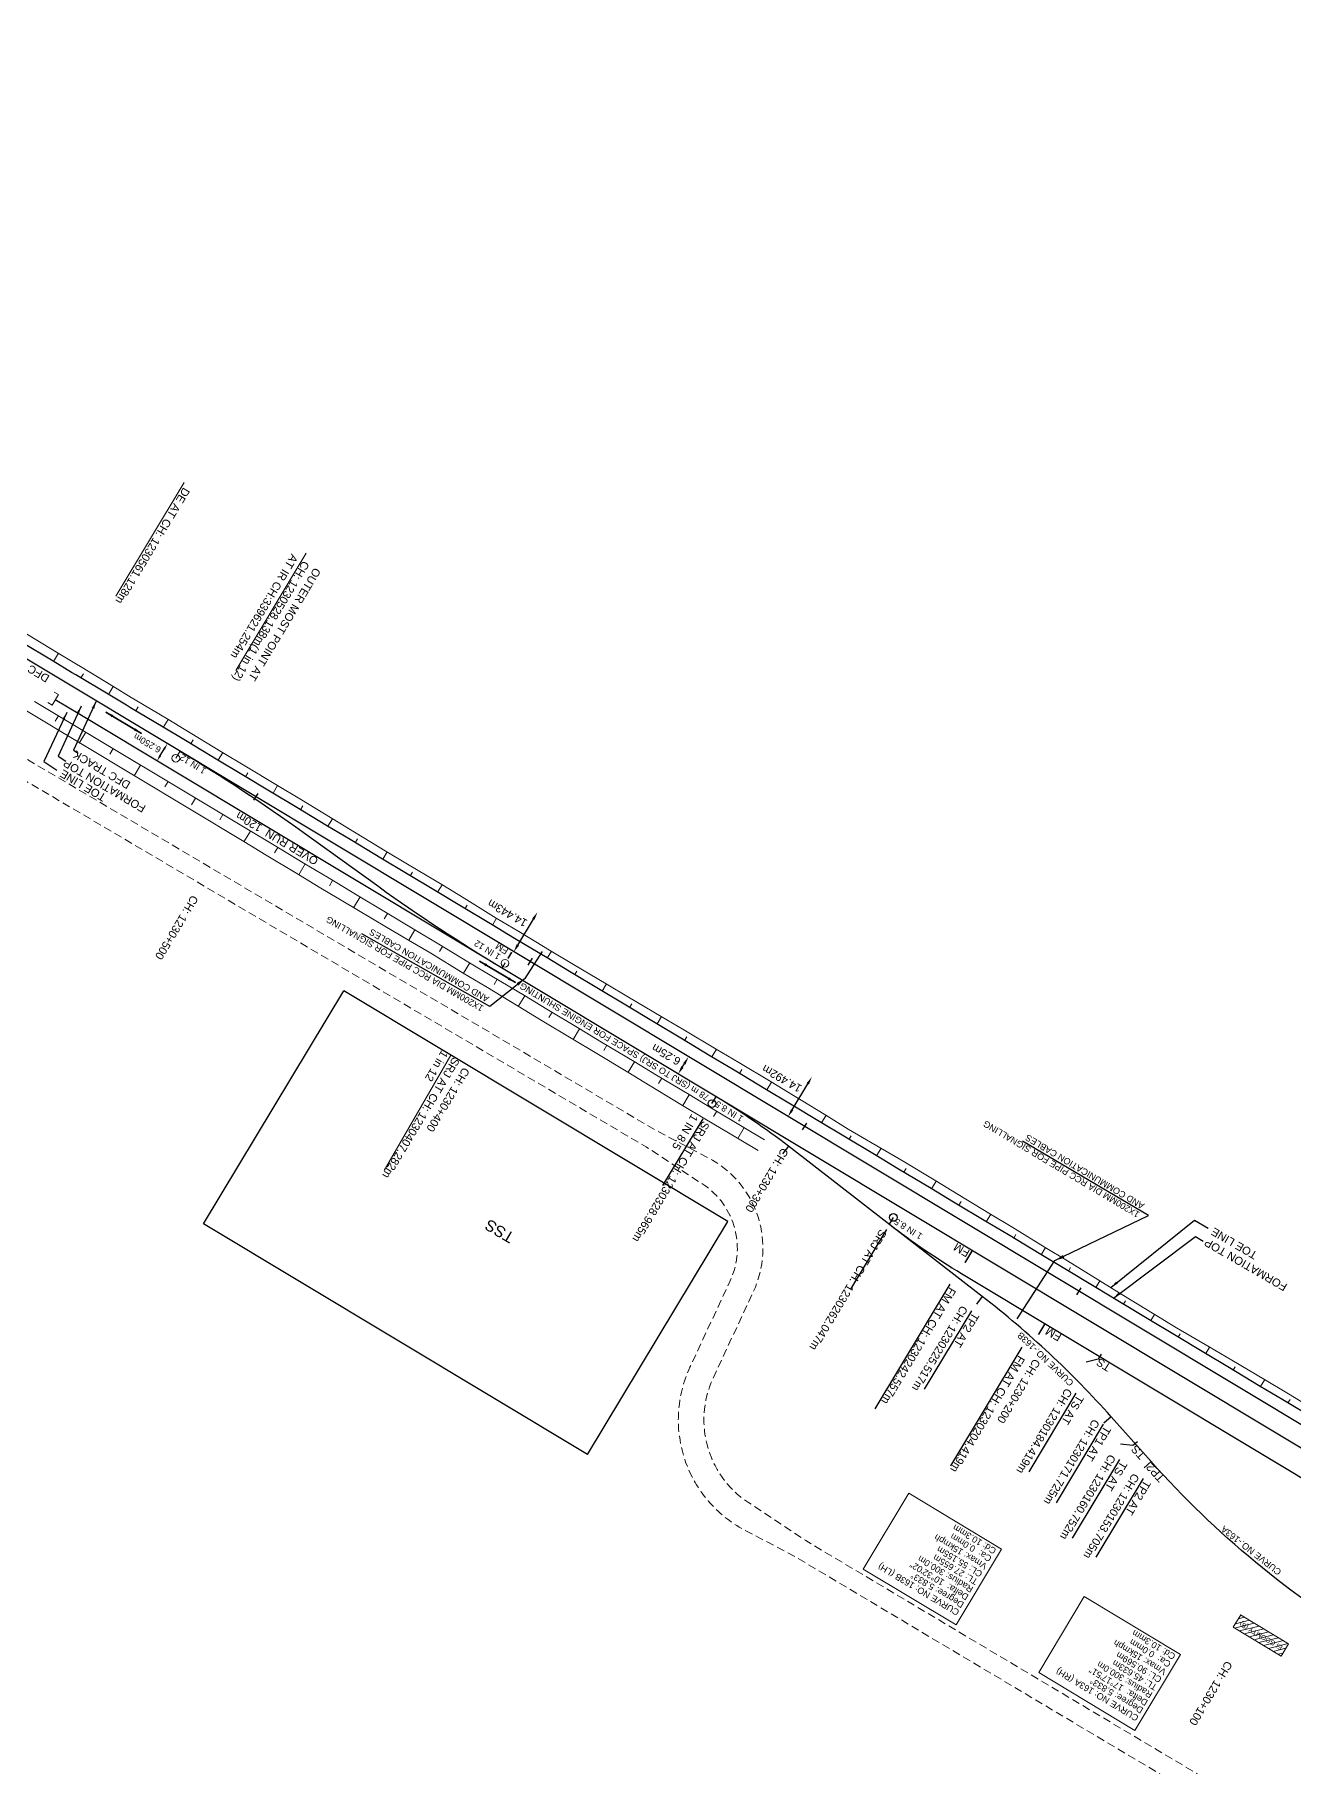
# Model space of a CAD drawing. Header units: metres. Extents: x 609381 to 616074, y 3398603 to 3402640.
# Drawn here: x 611510 to 611903, y 3401012 to 3401553 of the extents above; entities that cross this region are included whole.
import ezdxf
from ezdxf.enums import TextEntityAlignment as Align

# ---------------------------------------------------------------- set-up
doc = ezdxf.new("R2010")
doc.units = ezdxf.units.M
doc.header["$MEASUREMENT"] = 0
doc.linetypes.add('DASHED', pattern=[0.75, 0.5, -0.25])
doc.layers.get('Defpoints').update_dxf_attribs({"lineweight": 0})
for name, color, linetype, lineweight in [('Bounary Dim', 10, 'Continuous', 13), ('C-ALIG-LABL-DG', 1, 'Continuous', 25), ('C-ALIG-LABL-DG-MARK', 1, 'Continuous', 25), ("NEW KHANNA CROSSING STN. SRJ's", 10, 'Continuous', 0), ('Proposed Curve_Details', 10, 'Continuous', 0), ('PROPOSED DFCC TOE LINE', 239, 'Continuous', 0), ('PROPOSED DFCC TRACK', 1, 'Continuous', 0), ('PROPOSED DRAIN CUM RETAINING WALL', 144, 'Continuous', 30), ('PROPOSED FEATURES', 1, 'Continuous', 0), ('PROPOSED FORMATION LINE - PLAN', 187, 'Continuous', 0)]:
    doc.layers.add(name, color=color, linetype=linetype, lineweight=lineweight)
for name, color, linetype in [('DFCC LINE', 1, 'Continuous'), ('Dimension', 10, 'Continuous'), ('NEW KHANNA LOOP LINES', 1, 'Continuous'), ('Signalling cable pipes', 234, 'Continuous'), ('TOPO_TELEPHONE_POLE', 8, 'Continuous')]:
    doc.layers.add(name, color=color, linetype=linetype)
doc.styles.add('Arial', font='arial.ttf')
doc.styles.get("Standard").update_dxf_attribs({"font": 'arial.ttf'})
doc.styles.add('Style-Arial', font='arial.ttf')
doc.dimstyles.new('ISO-25', dxfattribs={"dimtxt": 2.5, "dimasz": 2.5, "dimexe": 1.25, "dimexo": 0.625, "dimtad": 1, "dimtxsty": 'Standard', "dimcen": 2.5, "dimadec": 0, "dimazin": 0, "dimtfac": 1, "dimtmove": 0, "dimatfit": 3, "dimfxl": 1, "dimarcsym": 0})
doc.dimstyles.get("Standard").update_dxf_attribs({"dimtxt": 2.5, "dimasz": 2.5, "dimexe": 0.18, "dimexo": 0.0625, "dimgap": 0.09, "dimtad": 0, "dimtih": 1, "dimtoh": 1, "dimdec": 3, "dimzin": 0, "dimdsep": 46, "dimtxsty": 'Standard', "dimcen": 0.09, "dimadec": 0, "dimazin": 0, "dimtfac": 1, "dimtdec": 3, "dimtofl": 0, "dimtmove": 0, "dimatfit": 3, "dimfxl": 1, "dimtolj": 1, "dimtzin": 0, "dimarcsym": 0})

# ---------------------------------------------------------------- blocks, each defined once
blk = doc.blocks.new('*D94')
at = {"layer": 'Defpoints', "color": 0, "transparency": 16777216}
for p in [(611752.57, 3401226.94), (611752.57, 3401226.94), (611745.11, 3401214.52)]:
    blk.add_point(p, dxfattribs=at)
at = {"layer": 'Dimension', "color": 0, "lineweight": -2, "transparency": 16777216}
blk.add_line((611746.4, 3401216.66), (611751.29, 3401224.8), dxfattribs=at)
at = {"layer": 'Dimension', "color": 0, "transparency": 16777216}
for points in [[(611750.93, 3401225.01), (611751.64, 3401224.58), (611752.57, 3401226.94)], [(611746.04, 3401216.88), (611746.76, 3401216.45), (611745.11, 3401214.52)]]:
    blk.add_solid(points, dxfattribs=at)
at = {"layer": 'Dimension', "color": 0, "lineweight": 0, "transparency": 16777216, "insert": (611743.18, 3401226.42), "char_height": 2.5, "attachment_point": 5, "rotation": 150, "style": 'Style-Arial'}
blk.add_mtext('\\A1;14.492m', dxfattribs=at)
blk = doc.blocks.new('TerminatorOpen_0.5')
at = {"color": 0, "linetype": 'ByBlock', "lineweight": -2}
for q in [(-1, 0.25), (-1, 0), (-1, -0.25)]:
    blk.add_line((0, 0), q, dxfattribs=at)
blk = doc.blocks.new('*D95')
at = {"layer": 'Defpoints', "color": 0, "transparency": 16777216}
for p in [(611666.8, 3401278.38), (611666.8, 3401278.38), (611659.38, 3401265.99)]:
    blk.add_point(p, dxfattribs=at)
at = {"layer": 'Dimension', "color": 0, "lineweight": -2, "transparency": 16777216}
blk.add_line((611660.66, 3401268.14), (611665.51, 3401276.24), dxfattribs=at)
at = {"layer": 'Dimension', "color": 0, "transparency": 16777216}
for points in [[(611665.15, 3401276.45), (611665.87, 3401276.02), (611666.8, 3401278.38)], [(611660.3, 3401268.35), (611661.02, 3401267.92), (611659.38, 3401265.99)]]:
    blk.add_solid(points, dxfattribs=at)
at = {"layer": 'Dimension', "color": 0, "lineweight": 0, "transparency": 16777216, "insert": (611657.41, 3401278.09), "char_height": 2.5, "attachment_point": 5, "rotation": 150, "style": 'Style-Arial'}
blk.add_mtext('\\A1;14.443m', dxfattribs=at)
blk = doc.blocks.new('*D73')
at = {"layer": 'Defpoints', "color": 0, "transparency": 16777216}
for p in [(611714, 3401233.2), (611714, 3401233.2), (611710.78, 3401227.84)]:
    blk.add_point(p, dxfattribs=at)
at = {"layer": 'Dimension', "color": 0, "lineweight": -2, "transparency": 16777216}
blk.add_line((611712.07, 3401229.98), (611712.71, 3401231.05), dxfattribs=at)
at = {"layer": 'Dimension', "color": 0, "transparency": 16777216}
for points in [[(611711.71, 3401230.2), (611712.43, 3401229.77), (611710.78, 3401227.84)], [(611712.35, 3401231.27), (611713.07, 3401230.84), (611714, 3401233.2)]]:
    blk.add_solid(points, dxfattribs=at)
at = {"layer": 'Dimension', "color": 0, "lineweight": 0, "transparency": 16777216, "insert": (611707.01, 3401233.91), "char_height": 2.5, "attachment_point": 5, "rotation": 150, "style": 'Style-Arial'}
blk.add_mtext('\\A1;6.25m', dxfattribs=at)
blk = doc.blocks.new('Tick Hor')
blk.add_lwpolyline([(-0.5, 0), (0.5, 0)])
blk = doc.blocks.new('*D126')
at = {"layer": 'Bounary Dim', "color": 0, "lineweight": -2, "transparency": 16777216}
for p, q in [((611548.92, 3401327.35), (611550.08, 3401329.28)), ((611551.05, 3401331.02), (611550.95, 3401331.08)), ((611547.84, 3401325.66), (611547.74, 3401325.73))]:
    blk.add_line(p, q, dxfattribs=at)
at = {"layer": 'Bounary Dim', "color": 0, "transparency": 16777216}
for points in [[(611548.63, 3401327.52), (611549.21, 3401327.18), (611547.89, 3401325.63)], [(611549.79, 3401329.45), (611550.36, 3401329.1), (611551.11, 3401330.99)]]:
    blk.add_solid(points, dxfattribs=at)
at = {"layer": 'Defpoints', "color": 0, "transparency": 16777216}
for p in [(611551.11, 3401330.99), (611551.11, 3401330.99), (611547.89, 3401325.63)]:
    blk.add_point(p, dxfattribs=at)
at = {"layer": 'Bounary Dim', "color": 0, "transparency": 16777216, "insert": (611544.86, 3401331.2), "char_height": 2, "attachment_point": 5, "rotation": 150}
blk.add_mtext('\\A1;6.250m', dxfattribs=at)

msp = doc.modelspace()

# ---------------------------------------------------------------- linework, layer by layer
at = {"layer": 'C-ALIG-LABL-DG-MARK', "color": 1, "linetype": 'Continuous', "lineweight": 25}
for p, q in [((611745.2272, 3401205.2723), (611743.3908, 3401202.9)), ((611805.8179, 3401158.37), (611803.9816, 3401155.9978)), ((611858.6013, 3401106.7725), (611856.3622, 3401104.7759))]:
    msp.add_line(p, q, dxfattribs=at)
at = {"layer": 'DFCC LINE'}
msp.add_line((611846.0925, 3401120.8006), (611843.8534, 3401118.804), dxfattribs=at)
at = {"layer": 'DFCC LINE', "lineweight": 30, "flags": 128}
for points in [[(613958.1459, 3399885.8837), (611491.7053, 3401366.6543)], [(613958.1453, 3399885.8841), (611491.7061, 3401366.6538)]]:
    msp.add_lwpolyline(points, dxfattribs=at)
at = {"layer": 'DFCC LINE', "flags": 128}
for points in [[(612930.9526, 3400495.2872), (611523.7808, 3401340.1072), (611516.0646, 3401344.7397)], [(611721.3145, 3401218.5986), (611722.6013, 3401220.742)], [(611718.4386, 3401213.8683), (611705.9202, 3401193.0172)], [(611805.8179, 3401158.37), (611745.2272, 3401205.2723)], [(611778.0159, 3401183.0306), (611776.7291, 3401180.8872)], [(611775.8345, 3401179.3003), (611764.6589, 3401160.6583)], [(612730.4946, 3400606.3921), (611799.3492, 3401165.4215)], [(611795.6322, 3401162.1874), (611772.2785, 3401123.2673)], [(611802.4274, 3401153.909), (611787.6831, 3401129.3502)], [(611818.1921, 3401142.564), (611795.9142, 3401105.4283)], [(611842.9833, 3401140.3474), (611842.0292, 3401138.7581), (611838.3326, 3401137.835)], [(611843.6328, 3401118.423), (611828.8885, 3401093.8641)], [(611858.6013, 3401106.7725), (611846.0925, 3401120.8006)], [(611854.2946, 3401112.929), (611852.8389, 3401111.7812), (611849.0552, 3401112.2287)], [(611848.6856, 3401107.4499), (611833.9413, 3401082.8911)], [(611856.0588, 3401101.5158), (611841.3144, 3401076.957)]]:
    msp.add_lwpolyline(points, dxfattribs=at)
for points in [[(611745.2272, 3401205.2723, 0.02952039), (611722.6013, 3401220.742)], [(611799.3492, 3401165.4215, -0.02952039), (611776.7291, 3401180.8872)], [(611846.0925, 3401120.8006, 0.04599484), (611805.8179, 3401158.37)], [(611928.0932, 3401049.2267, -0.07561791), (611858.6013, 3401106.7725)]]:
    msp.add_lwpolyline(points, format="xyb", dxfattribs=at)
at = {"layer": 'DFCC LINE', "const_width": 0.5, "flags": 128}
for points in [[(611802.6759, 3401172.6677), (611800.4152, 3401168.902)], [(611825.3111, 3401149.6406), (611823.3858, 3401146.4337)]]:
    msp.add_lwpolyline(points, dxfattribs=at)
at = {"layer": 'DFCC LINE'}
for centre in [(611721.3145, 3401218.5986), (611778.0159, 3401183.0306)]:
    msp.add_circle(centre, 1.2, dxfattribs=at)
at = {"layer": "NEW KHANNA CROSSING STN. SRJ's", "color": 10, "linetype": 'Continuous', "lineweight": 13, "flags": 128}
for points in [[(611556.3986, 3401412.6614), (611535.0242, 3401377.0592)], [(611594.5038, 3401390.5539), (611572.5045, 3401353.9108)], [(611639.7554, 3401233.739), (611618.9109, 3401197.7247)]]:
    msp.add_lwpolyline(points, dxfattribs=at)
at = {"layer": "NEW KHANNA CROSSING STN. SRJ's", "color": 10, "linetype": 'Continuous', "lineweight": 18, "flags": 128}
for points in [[(611553.7723, 3401326.4753), (611555.0591, 3401328.6187)], [(611656.7527, 3401262.5981), (611655.7752, 3401260.9699)]]:
    msp.add_lwpolyline(points, dxfattribs=at)
at = {"layer": "NEW KHANNA CROSSING STN. SRJ's", "color": 10, "linetype": 'Continuous', "lineweight": 18, "const_width": 0.5, "flags": 128}
msp.add_lwpolyline([(611658.7454, 3401265.8957), (611657.572, 3401263.9412)], dxfattribs=at)
at = {"layer": "NEW KHANNA CROSSING STN. SRJ's", "color": 10, "linetype": 'Continuous', "lineweight": 13}
for centre in [(611553.7723, 3401326.4753), (611656.6578, 3401262.44)]:
    msp.add_circle(centre, 1.2, dxfattribs=at)
at = {"layer": 'NEW KHANNA LOOP LINES', "linetype": 'Continuous', "lineweight": 0, "flags": 128}
msp.add_lwpolyline([(611515.77, 3401347.1631), (611517.056, 3401346.391), (611515.0733, 3401343.0885), (611513.7872, 3401343.8606)], dxfattribs=at)
at = {"layer": 'Proposed Curve_Details', "color": 1, "lineweight": 13}
msp.add_lwpolyline([(611811.8664, 3401079.443), (611797.6522, 3401055.772), (611768.6328, 3401073.1943), (611782.847, 3401096.8653)], close=True, dxfattribs=at)
at = {"layer": 'PROPOSED DFCC TOE LINE', "lineweight": 0, "flags": 128}
for points in [[(611506.85, 3401365.4424), (611517.0043, 3401359.3117), (611522.7465, 3401355.8571), (611524.016, 3401355.0934), (611534.1163, 3401348.9586), (611539.846, 3401345.4832), (611541.1156, 3401344.7203), (611551.2528, 3401338.6465), (611558.2444, 3401334.4364), (611568.3625, 3401328.2896), (611575.3718, 3401324.0883), (611585.507, 3401317.9909), (611592.5005, 3401313.7631), (611602.622, 3401307.6429), (611609.6159, 3401303.4186), (611619.7282, 3401297.2802), (611626.718, 3401293.0921), (611636.8808, 3401286.9949), (611643.8387, 3401282.7534), (611653.9367, 3401276.5484), (611660.9658, 3401272.3696), (611671.0706, 3401266.2319), (611678.0757, 3401262.0601), (611688.2632, 3401256.0133), (611695.2798, 3401251.8611), (611705.4677, 3401245.8144), (611712.5078, 3401241.6371), (611722.67, 3401235.6117), (611729.7119, 3401231.4369), (611739.8345, 3401225.3462), (611746.8406, 3401221.1658), (611756.9427, 3401214.987), (611763.8537, 3401210.6638), (611774.0989, 3401204.7076), (611781.1203, 3401200.5682), (611791.2756, 3401194.4623), (611798.2514, 3401190.242), (611808.3733, 3401184.0856), (611815.339, 3401179.8483), (611825.4613, 3401173.6926), (611832.4066, 3401169.4772), (611842.5204, 3401163.2515), (611849.4543, 3401159.0169), (611859.5748, 3401152.8025), (611866.5505, 3401148.5983), (611876.7677, 3401142.5844), (611883.789, 3401138.4568), (611894.0102, 3401132.4488), (611901.0364, 3401128.2361), (611911.1122, 3401122.0792)], [(611735.7649, 3401203.9421), (611729.2854, 3401207.7751), (611719.1322, 3401213.8148), (611712.1151, 3401218.0311), (611702.0298, 3401224.1845), (611695.0417, 3401228.4483), (611684.8808, 3401234.54), (611677.8831, 3401238.7237), (611667.7091, 3401244.793), (611660.7226, 3401248.9959), (611650.6275, 3401255.1497), (611643.6276, 3401259.3771), (611633.5191, 3401265.5647), (611626.4798, 3401269.6705), (611616.2538, 3401275.6624), (611609.2568, 3401279.8385), (611599.1126, 3401285.9238), (611592.1112, 3401290.1355), (611581.9768, 3401296.2344), (611574.9827, 3401300.461), (611507.1173, 3401341.2373)]]:
    msp.add_lwpolyline(points, dxfattribs=at)
at = {"layer": 'PROPOSED DFCC TOE LINE', "linetype": 'Continuous', "lineweight": 0, "flags": 128}
for points in [[(611515.5557, 3401356.7092), (611517.0879, 3401359.2614)], [(611524.1293, 3401351.5619), (611524.8909, 3401352.8306)], [(611532.7028, 3401346.4147), (611534.1997, 3401348.908)], [(611517.0518, 3401339.7733), (611516.012, 3401338.0415)], [(611541.2763, 3401341.2674), (611542.0174, 3401342.5017)], [(611549.8499, 3401336.1201), (611551.3364, 3401338.5962)], [(611525.6253, 3401334.6261), (611523.5504, 3401331.17)], [(611534.1988, 3401329.4788), (611533.1804, 3401327.7824)], [(611558.4234, 3401330.9728), (611559.1613, 3401332.202)], [(611566.997, 3401325.8256), (611568.4462, 3401328.2395)], [(611542.7724, 3401324.3315), (611540.7637, 3401320.9857)], [(611575.5705, 3401320.6783), (611576.2962, 3401321.887)], [(611551.3459, 3401319.1842), (611550.3356, 3401317.5014)], [(611584.144, 3401315.531), (611585.5905, 3401317.9404)], [(611559.9195, 3401314.037), (611558.6526, 3401311.9268)], [(611592.7176, 3401310.3838), (611593.4329, 3401311.5752)], [(611568.493, 3401308.8897), (611567.4985, 3401307.2332)], [(611601.2911, 3401305.2365), (611602.7055, 3401307.5924)], [(611577.0665, 3401303.7424), (611575.0662, 3401300.4106)], [(611609.8647, 3401300.0892), (611610.5639, 3401301.2539)], [(611585.6401, 3401298.5951), (611584.6334, 3401296.9183)], [(611618.4382, 3401294.9419), (611619.8119, 3401297.2301)], [(611594.2136, 3401293.4479), (611592.1948, 3401290.0852)], [(611627.0117, 3401289.7947), (611627.7006, 3401290.942)], [(611602.7872, 3401288.3006), (611601.7761, 3401286.6165)], [(611635.5853, 3401284.6474), (611636.9642, 3401286.9441)], [(611611.3607, 3401283.1533), (611609.3405, 3401279.7885)], [(611644.1588, 3401279.5001), (611644.8291, 3401280.6165)], [(611619.9342, 3401278.006), (611618.9349, 3401276.3415)], [(611652.7323, 3401274.3528), (611654.0206, 3401276.4985)], [(611628.5078, 3401272.8588), (611626.5641, 3401269.6213)], [(611637.0813, 3401267.7115), (611636.1314, 3401266.1293)], [(611661.3059, 3401269.2056), (611661.9564, 3401270.2891)], [(611645.6548, 3401262.5642), (611643.7111, 3401259.3267)], [(611669.8794, 3401264.0583), (611671.1544, 3401266.1819)], [(611654.2284, 3401257.4169), (611653.2478, 3401255.7836)], [(611678.453, 3401258.911), (611679.1004, 3401259.9893)], [(611662.8019, 3401252.2697), (611660.8062, 3401248.9456)], [(611687.0265, 3401253.7637), (611688.3472, 3401255.9636)], [(611671.3755, 3401247.1224), (611670.3772, 3401245.4596)], [(611695.6, 3401248.6165), (611696.2761, 3401249.7425)], [(611679.949, 3401241.9751), (611677.9669, 3401238.6736)], [(611704.1736, 3401243.4692), (611705.5516, 3401245.7646)], [(611688.5225, 3401236.8279), (611687.5356, 3401235.184)], [(611712.7471, 3401238.3219), (611713.4496, 3401239.492)], [(611721.3207, 3401233.1746), (611722.7539, 3401235.5619)], [(611697.0961, 3401231.6806), (611695.125, 3401228.3975)], [(611705.6696, 3401226.5333), (611704.6657, 3401224.8611)], [(611729.8942, 3401228.0274), (611730.6219, 3401229.2394)], [(611738.4677, 3401222.8801), (611739.9183, 3401225.2962)], [(611714.2432, 3401221.386), (611712.1988, 3401217.9808)], [(611722.8167, 3401216.2388), (611721.7958, 3401214.5382)], [(611747.0413, 3401217.7328), (611747.7681, 3401218.9434)], [(611755.6148, 3401212.5856), (611757.0255, 3401214.9352)], [(611731.3902, 3401211.0915), (611729.3694, 3401207.7255)], [(611764.1884, 3401207.4383), (611764.8628, 3401208.5617)], [(611772.7619, 3401202.291), (611774.183, 3401204.6581)], [(611781.3354, 3401197.1437), (611782.0622, 3401198.3543)], [(611789.909, 3401191.9965), (611791.3591, 3401194.4118)], [(611798.4825, 3401186.8492), (611799.1977, 3401188.0404)], [(611807.0561, 3401181.7019), (611808.4567, 3401184.0349)], [(611815.6296, 3401176.5546), (611816.315, 3401177.6963)], [(611824.2031, 3401171.4074), (611825.5447, 3401173.642)], [(611832.7767, 3401166.2601), (611833.4319, 3401167.3514)], [(611841.3502, 3401161.1128), (611842.6037, 3401163.2006)], [(611849.9237, 3401155.9655), (611850.5298, 3401156.975)], [(611858.4973, 3401150.8183), (611859.6583, 3401152.7522)], [(611867.0708, 3401145.671), (611867.6522, 3401146.6393)], [(611875.6444, 3401140.5237), (611876.8519, 3401142.535)], [(611884.2179, 3401135.3764), (611884.8454, 3401136.4217)], [(611892.7914, 3401130.2292), (611894.0939, 3401132.3987)], [(611901.365, 3401125.0819), (611902.0136, 3401126.1623)]]:
    msp.add_lwpolyline(points, dxfattribs=at)
at = {"layer": 'PROPOSED DRAIN CUM RETAINING WALL', "flags": 128}
msp.add_lwpolyline([(611909.8549, 3401119.9849), (611899.7315, 3401126.0626), (611892.7078, 3401130.2794), (611882.5433, 3401136.3818), (611875.5607, 3401140.574), (611865.3965, 3401146.6762), (611858.4136, 3401150.8685), (611848.2321, 3401156.9811), (611841.2665, 3401161.163), (611831.0849, 3401167.2758), (611824.1195, 3401171.4576), (611813.9625, 3401177.5555), (611806.9724, 3401181.7521), (611796.8153, 3401187.8501), (611789.8253, 3401192.0467), (611779.6661, 3401198.146), (611772.6782, 3401202.3412), (611762.5189, 3401208.4406), (611755.5312, 3401212.6358), (611745.3788, 3401218.7309), (611738.3841, 3401222.9303), (611728.2555, 3401229.0112), (611721.237, 3401233.2249), (611711.1082, 3401239.3059), (611704.0899, 3401243.5194), (611693.9328, 3401249.6174), (611686.9428, 3401253.814), (611676.786, 3401259.9118), (611669.7958, 3401264.1085), (611659.6596, 3401270.1939), (611652.6487, 3401274.4031), (611642.4878, 3401280.5033), (611635.5016, 3401284.6976), (611625.3407, 3401290.7979), (611618.3545, 3401294.9922), (611608.2126, 3401301.0811), (611601.2074, 3401305.2867), (611591.0667, 3401311.3749), (611584.0604, 3401315.5813), (611573.9196, 3401321.6694), (611566.9133, 3401325.8758), (611556.7634, 3401331.9695), (611549.7662, 3401336.1704), (611539.6344, 3401342.2532), (611538.3645, 3401343.0156), (611532.6191, 3401346.4649), (611522.4876, 3401352.5475), (611521.2174, 3401353.3101), (611515.4721, 3401356.7594), (611505.3026, 3401362.8649)], dxfattribs=at)
at = {"layer": 'PROPOSED FORMATION LINE - PLAN', "lineweight": 0, "flags": 128}
msp.add_lwpolyline([(611737.7393, 3401207.2797), (611731.3066, 3401211.1417), (611721.178, 3401217.2226), (611714.1595, 3401221.4363), (611704.0307, 3401227.5173), (611697.0124, 3401231.7308), (611686.8553, 3401237.8288), (611679.8653, 3401242.0254), (611669.7085, 3401248.1232), (611662.7183, 3401252.3199), (611652.5821, 3401258.4053), (611645.5712, 3401262.6144), (611635.4103, 3401268.7147), (611628.4241, 3401272.909), (611618.2632, 3401279.0093), (611611.277, 3401283.2035), (611601.1351, 3401289.2925), (611594.1299, 3401293.4981), (611583.9892, 3401299.5863), (611576.9829, 3401303.7926), (611509.6385, 3401344.224)], dxfattribs=at)
at = {"layer": 'Signalling cable pipes', "lineweight": 30}
for points in [[(611662.9092, 3401257.7255), (611668.3736, 3401266.1053)], [(611816.6953, 3401151.4115), (611828.5262, 3401169.5546)]]:
    msp.add_lwpolyline(points, dxfattribs=at)
at = {"layer": 'TOPO_TELEPHONE_POLE', "color": 1}
for p, q in [((611562.4296, 3401181.0207), (611606.2391, 3401253.8612)), ((611682.4592, 3401108.9588), (611726.2686, 3401181.7993)), ((611682.4592, 3401108.9588), (611562.4296, 3401181.0207))]:
    msp.add_line(p, q, dxfattribs=at)

# ---------------------------------------------------------------- block references
at = {"layer": 'C-ALIG-LABL-DG', "color": 1, "linetype": 'Continuous', "lineweight": 25, "xscale": 2.5, "yscale": 2.5, "zscale": 2.5, "rotation": 239.0207664157784}
for p in [(611578.7342, 3401314.405), (611664.4696, 3401262.9322), (611750.205, 3401211.4595), (611835.9404, 3401159.9868)]:
    msp.add_blockref('Tick Hor', p, dxfattribs=at)

# ---------------------------------------------------------------- texts
at = {"layer": 'Bounary Dim', "style": 'Arial'}
msp.add_text(' DFC MAIN LINE', height=2.5, rotation=149, dxfattribs=at).set_placement((611492.5836, 3401365.33), align=Align.RIGHT)
at = {"layer": 'C-ALIG-LABL-DG', "color": 1, "style": 'Arial'}
msp.add_text('CH: 1230+300', height=2.5, rotation=239.020766, dxfattribs=at).set_placement((611743.2561, 3401204.9873))
at = {"layer": 'DFCC LINE', "line_spacing_factor": 0.60036, "style": 'Style-Arial'}
for s, insert, char_height, attachment_point, rotation in [('1 IN 8.5', (611730.8586, 3401213.5626), 2, 4, 148), ('1 IN 8.5', (611786.8353, 3401176.8671), 2, 4, 148), ('FM', (611797.1702, 3401174.0887), 2.5, 6, 150.041533), ('FM', (611825.8591, 3401147.8094), 2.5, 6, 150.041533), ('TS', (611845.6241, 3401135.838), 2.5, 4, 148), ('TS', (611856.0563, 3401108.0493), 2.5, 4, 132.77161), ('TP2', (611862.0467, 3401100.9272), 2.5, 4, 132.439354)]:
    msp.add_mtext(s, dxfattribs=dict(at, insert=insert, char_height=char_height, attachment_point=attachment_point, rotation=rotation))
at = {"layer": 'DFCC LINE', "char_height": 2.5, "attachment_point": 4, "rotation": 239.020762, "line_spacing_factor": 0.648, "style": 'Style-Arial'}
for s, insert, width in [('\\pxsm1;SRJ AT CH: 1230328.965m \\P\\ps*;1 IN 8.5', (611717.8613, 3401213.8556), 96.534974), ('\\pxsm1;SRJ AT CH: 1230262.047m', (611775.0001, 3401178.952), 42.373448), ('\\pxsm1;FM AT CH: 1230242.557m ', (611796.6643, 3401160.8014), 47.653842), ('\\pxsm1;TP2 AT \\PCH: 1230225.517m ', (611802.1225, 3401154.0244), 45.943918), ('\\pxsm1;FM AT CH: 1230204.419m ', (611818.1976, 3401139.4883), 54.033183), ('\\pxsm1;TS AT \\PCH: 1230160.752m ', (611848.3807, 3401107.5653), 45.943918), ('\\pxsm1;TP2 AT \\PCH: 1230153.705m ', (611855.7539, 3401101.6312), 45.943918)]:
    msp.add_mtext(s, dxfattribs=dict(at, insert=insert, width=width))
at = {"layer": "NEW KHANNA CROSSING STN. SRJ's", "linetype": 'Continuous', "lineweight": 13, "char_height": 2.5, "attachment_point": 4, "rotation": 239.020762, "line_spacing_factor": 0.648, "style": 'Style-Arial'}
for s, insert, width in [('\\pxsm1;DE AT CH: 1230561.128m ', (611557.219, 3401410.6376), 42.31241), ('\\pxsm1;OUTER MOST POINT AT \\PCH: 1230528.138m(1 in 12){\\C10;\\P\\C7;AT IR CH:339621.254m}', (611594.5672, 3401387.7324), 63.354208), ('\\pxsm1;SRJ AT CH: 1230407.282m \\P1 in 12', (611639.7554, 3401233.739), 47.262439)]:
    msp.add_mtext(s, dxfattribs=dict(at, insert=insert, width=width))
at = {"layer": "NEW KHANNA CROSSING STN. SRJ's", "linetype": 'Continuous', "lineweight": 13, "char_height": 2, "attachment_point": 4, "line_spacing_factor": 0.60036, "style": 'Style-Arial'}
for s, insert, rotation in [('1 IN 12', (611562.9406, 3401322.251), 148), ('1 IN 12', (611654.944, 3401264.1937), 148), ('FM', (611657.3496, 3401265.8977), 148), ('\\A1;{\\C10;78 m (SRJ TO SRJ) SPACE FOR ENGINE SHUNTING}', (611720.3728, 3401220.4303), 148.884816)]:
    msp.add_mtext(s, dxfattribs=dict(at, insert=insert, rotation=rotation))
at = {"layer": 'NEW KHANNA LOOP LINES', "linetype": 'Continuous', "lineweight": 13, "insert": (611600.0749, 3401292.7513), "char_height": 2.5, "width": 39.954132, "attachment_point": 4, "rotation": 149.405887, "line_spacing_factor": 0.60036, "style": 'Style-Arial'}
msp.add_mtext('\\pxi-3,l4,t4;OVER RUN  120m ', dxfattribs=at)
at = {"layer": 'Proposed Curve_Details', "color": 1, "lineweight": 13, "style": 'Arial'}
msp.add_text('CURVE NO.-163A', height=2, rotation=141.964641, dxfattribs=at).set_placement((611899.5023, 3401072.6635))
at = {"layer": 'Proposed Curve_Details', "color": 1, "lineweight": 0, "char_height": 2, "attachment_point": 7, "rotation": 149.020766, "line_spacing_factor": 0.84, "style": 'Arial'}
for s, insert in [('CURVE NO: 163B (LH)\\PDegree: 5.833°\\PDelta:  10°32\'02"\\PRadius: 300.0m\\PTL: 27.655m\\PCL: 55.155m\\PVmax: 15kmph\\PCa:  0.0mm\\PCd: 10.3mm', (611810.425, 3401079.4706)), ('CURVE NO: 163A (RH)\\PDegree: 5.833°\\PDelta:  17°17\'51"\\PRadius: 300.0m\\PTL: 45.633m\\PCL: 90.569m\\PVmax: 15kmph\\PCa:  0.0mm\\PCd: 10.3mm', (611866.4469, 3401046.4941))]:
    msp.add_mtext(s, dxfattribs=dict(at, insert=insert))
at = {"layer": 'PROPOSED DFCC TOE LINE', "lineweight": 0}
for rotation, p in [(149.4059, (611518.527, 3401323.0779)), (149.739017, (611878.2868, 3401180.0031))]:
    msp.add_text('TOE LINE', height=2.5, rotation=rotation, dxfattribs=at).set_placement(p, align=Align.RIGHT)
at = {"layer": 'PROPOSED DFCC TRACK', "color": 10, "linetype": 'Continuous', "lineweight": -3, "ltscale": 5}
msp.add_text('DFC TRACK', height=2.5, rotation=149.4059, dxfattribs=at).set_placement((611522.6435, 3401329.0384), align=Align.RIGHT)
at = {"layer": 'PROPOSED FORMATION LINE - PLAN', "lineweight": 0}
for rotation, p in [(149.4059, (611519.5719, 3401326.3315)), (149.961089, (611876.1742, 3401176.6161, 306.8582))]:
    msp.add_text('FORMATION TOP', height=2.5, rotation=rotation, dxfattribs=at).set_placement(p, align=Align.RIGHT)
at = {"layer": 'Signalling cable pipes', "linetype": 'Continuous', "lineweight": 13, "style": 'Style-Arial'}
for s, rotation, p in [('1X200MM DIA RCC PIPE FOR SIGNALLING ', 149.864642, (611650.1709, 3401248.9804)), ('AND COMMUNICATION CABLES', 149.864642, (611651.8919, 3401251.8857)), ('1X200MM DIA RCC PIPE FOR SIGNALLING ', 149.137675, (611855.2231, 3401184.5426)), ('AND COMMUNICATION CABLES', 149.137675, (611856.6685, 3401187.2074))]:
    msp.add_text(s, height=2, rotation=rotation, dxfattribs=at).set_placement(p)
at = {"layer": 'TOPO_TELEPHONE_POLE', "color": 1, "lineweight": 13, "insert": (611659.9301, 3401177.8647), "char_height": 3.5, "width": 101.843209, "attachment_point": 7, "rotation": 149.366346, "line_spacing_factor": 0.84, "style": 'Style-Arial'}
msp.add_mtext('TSS  ', dxfattribs=at)
at = {"layer": 'TOPO_TELEPHONE_POLE', "color": 1, "lineweight": 13, "insert": (611899.0512, 3401047.7789), "char_height": 1.5, "attachment_point": 1, "rotation": 149.026652}
msp.add_mtext_dynamic_manual_height_columns('EI GOOMTY (B)', width=18.885658, gutter_width=1.25, heights=[0], dxfattribs=at)

# ---------------------------------------------------------------- dimensions: what is measured, and where the dimension line sits
at = {"layer": 'Bounary Dim'}
dim = msp.add_linear_dim(base=(611551.1073, 3401330.9913), p1=(611547.8903, 3401325.6328), p2=(611551.1073, 3401330.9913), angle=59.020766, text='6.250m', dimstyle='Standard', override={"dimtxt": 2, "dimasz": 2, "dimdsep": 0, "dimpost": 'm', "dimtmove": 2}, dxfattribs=at)
dim.commit()
dim.dimension.update_dxf_attribs({"geometry": '*D126', "text_midpoint": (611544.8604, 3401331.1992), "dimtype": 129, "text_rotation": 330})
at = {"layer": 'Dimension', "color": 10, "lineweight": 0}
for base, p1, p2, angle, picture, middle in [((611666.7954, 3401278.3816), (611659.3761, 3401265.9902), (611666.7954, 3401278.3816), 59.089039, '*D95', (611657.4149, 3401278.0852)), ((611713.9981, 3401233.1969), (611710.7811, 3401227.8385), (611713.9981, 3401233.1969), 59.020766, '*D73', (611707.011, 3401233.9138)), ((611752.5722, 3401226.9416), (611745.1115, 3401214.5175), (611752.5722, 3401226.9416), 59.015215, '*D94', (611743.1823, 3401226.4173))]:
    dim = msp.add_linear_dim(base=base, p1=p1, p2=p2, angle=angle, dimstyle='Standard', override={"dimexe": 0.125, "dimexo": 0.125, "dimgap": 0.125, "dimtad": 1, "dimtih": 0, "dimtoh": 0, "dimzin": 11, "dimpost": 'm', "dimtxsty": 'Style-Arial', "dimsah": 1, "dimadec": 4, "dimazin": 3, "dimtmove": 2, "dimldrblk": 'TerminatorOpen_0.5', "dimfrac": 2, "dimtzin": 11}, dxfattribs=at)
    dim.commit()
    dim.dimension.update_dxf_attribs({"geometry": picture, "text_midpoint": middle, "dimtype": 129, "text_rotation": 150})

# ---------------------------------------------------------------- leaders
at = {"layer": 'PROPOSED DFCC TOE LINE', "lineweight": 0}
for points in [[(611519.684, 3401340.7725), (611512.5174, 3401325.4841), (611516.6053, 3401322.7188)], [(611845.9874, 3401161.1342), (611872.1388, 3401182.2131), (611876.3656, 3401179.6651)]]:
    msp.add_leader(points, dimstyle='ISO-25', override={"dimtxt": 3, "dimasz": 2.5, "dimgap": 0.625, "dimtad": 0, "dimdec": 3, "dimzin": 2, "dimtdec": 3}, dxfattribs=at)
at = {"layer": 'PROPOSED DFCC TRACK', "color": 10, "linetype": 'Continuous', "lineweight": -3, "ltscale": 5}
msp.add_leader([(611528.9241, 3401344.3093), (611521.8029, 3401329.0189), (611523.2316, 3401328.0497)], dimstyle='ISO-25', override={"dimtxt": 3, "dimasz": 2.5, "dimgap": 0.625, "dimtad": 0, "dimdec": 3, "dimzin": 2, "dimtdec": 3}, dxfattribs=at)
at = {"layer": 'PROPOSED DFCC TRACK', "linetype": 'Continuous', "lineweight": 0}
for points in [[(611543.0759, 3401334.202), (611531.8719, 3401340.8974)], [(611531.8792, 3401340.9096), (611543.0686, 3401334.1898)], [(611659.9052, 3401256.3959), (611648.7013, 3401263.0914)], [(611648.7086, 3401263.1035), (611659.898, 3401256.3838)]]:
    msp.add_leader(points, dimstyle='ISO-25', override={"dimtxt": 3, "dimasz": 2.5, "dimtad": 0, "dimdec": 3, "dimzin": 2, "dimtdec": 3}, dxfattribs=at)
at = {"layer": 'PROPOSED FORMATION LINE - PLAN', "lineweight": 0}
for points in [[(611524.1837, 3401342.7814), (611517.0269, 3401327.1281), (611519.3639, 3401325.5339)], [(611846.7883, 3401157.848), (611872.4506, 3401177.128), (611874.8734, 3401175.6675)]]:
    msp.add_leader(points, dimstyle='ISO-25', override={"dimtxt": 3, "dimasz": 2.5, "dimgap": 0.625, "dimtad": 0, "dimdec": 3, "dimzin": 2, "dimtdec": 3}, dxfattribs=at)
at = {"layer": 'Signalling cable pipes', "lineweight": 13}
for points in [[(611662.9092, 3401257.7255), (611651.9238, 3401248.9295), (611611.8739, 3401271.6189)], [(611828.5262, 3401169.5546), (611857.7168, 3401183.6898), (611818.4006, 3401206.8478)]]:
    msp.add_leader(points, dimstyle='Standard', override={"dimasz": 3, "dimgap": 0.25}, dxfattribs=at)

# ---------------------------------------------------------------- next in the draw order: texts
at = {"layer": 'C-ALIG-LABL-DG', "color": 1, "linetype": 'Continuous', "lineweight": 25, "char_height": 2.5, "width": 22.502814, "attachment_point": 4, "rotation": 239.020766, "style": 'Arial', "bg_fill": 3, "box_fill_scale": 1.04, "bg_fill_color": 256, "bg_fill_true_color": 13158600, "bg_fill_transparency": 0}
for s, insert in [('CH: 1230+500', (611559.8517, 3401283.2915)), ('CH: 1230+400', (611644.6596, 3401229.5033)), ('CH: 1230+100', (611883.0689, 3401044.0973))]:
    msp.add_mtext(s, dxfattribs=dict(at, insert=insert))
at = {"layer": 'DFCC LINE', "insert": (611823.0207, 3401138.4672), "char_height": 2.5, "width": 22.502814, "attachment_point": 4, "rotation": 239.020766, "style": 'Arial', "bg_fill": 3, "box_fill_scale": 1.04, "bg_fill_color": 256, "bg_fill_true_color": 13158600, "bg_fill_transparency": 0}
msp.add_mtext('CH: 1230+200', dxfattribs=at)

# ---------------------------------------------------------------- next in the draw order: hatches: boundary and pattern name
at = {"lineweight": 13}
h = msp.add_hatch(dxfattribs=at)
h.set_pattern_fill('ANSI31', color=253, scale=10)
h.set_pattern_definition([(194.0208, (612007.361, 3401057.0714), (0.302842, -1.21276), [])])
edge = h.paths.add_edge_path()
edge.add_line((611886.5611, 3401058.8739), (611901.5651, 3401049.8669))
edge.add_line((611901.5651, 3401049.8669), (611899.2481, 3401046.0089))
edge.add_line((611899.2481, 3401046.0089), (611884.2451, 3401055.0159))
edge.add_line((611884.2451, 3401055.0159), (611886.5777, 3401058.8638))
h.paths.add_polyline_path([(611900.722, 3401049.5118), (611887.0029, 3401057.7464), (611885.4121, 3401055.0961), (611899.1312, 3401046.8615)], flags=24)

# ---------------------------------------------------------------- next in the draw order: linework, layer by layer
at = {"color": 1, "lineweight": 13}
msp.add_lwpolyline([(611853.5115, 3401022.7881), (611823.4421, 3401040.8409), (611837.7004, 3401064.5903), (611867.7699, 3401046.5376)], close=True, dxfattribs=at)
at = {"layer": 'DFCC LINE', "flags": 128}
for points in [[(612930.9526, 3400495.2872), (611523.7808, 3401340.1072), (611516.0646, 3401344.7397)], [(611835.0878, 3401128.0967), (611820.3434, 3401103.5379)]]:
    msp.add_lwpolyline(points, dxfattribs=at)
msp.add_lwpolyline([(611655.7277, 3401260.8908, -0.02078913), (611617.1973, 3401286.2593), (611593.5875, 3401303.2514, 0.02078909), (611555.0572, 3401328.6199)], format="xyb", dxfattribs=at)
at = {"layer": 'PROPOSED FEATURES', "linetype": 'DASHED', "lineweight": 18, "ltscale": 5, "flags": 128}
for points in [[(612996.7457, 3400333.2041), (612995.8915, 3400403.5352, 0.04875551), (612994.7638, 3400413.785), (612992.0261, 3400426.8208, 0.05032858), (612988.8039, 3400436.964), (612985.9779, 3400443.4991, 0.15517911), (612978.8162, 3400451.7297), (612972.0297, 3400455.8611, -0.0366295), (612969.4099, 3400457.7316), (612950.6462, 3400473.3219, 0.038113), (612937.8584, 3400482.3953), (612867.1319, 3400524.8783), (612850.502, 3400536.0339, 0.41434891), (612808.0485, 3400525.4322), (612801.6984, 3400514.8493, -0.25761496), (612775.7929, 3400499.8068), (612741.792, 3400499.0648, -0.14129194), (612711.7962, 3400507.0092), (612694.1245, 3400516.4277), (612534.8083, 3400611.8471), (612518.1641, 3400622.9814, -0.01386017), (612509.002, 3400628.8199), (612480.8023, 3400647.9088, 0.01453623), (612463.4326, 3400658.9445), (612445.7354, 3400668.3152), (611750.6427, 3401082.0781), (611733.9685, 3401093.1673, -0.38478899), (611721.7177, 3401132.881), (611734.2822, 3401159.8892, 0.38596636), (611721.5233, 3401200.9509), (611703.7879, 3401210.2489), (611293.4147, 3401452.2554, -0.17613505), (611277.3349, 3401471.7669), (611275.6527, 3401476.5135, 0.18807146), (611247.794, 3401508.7695), (611227.2628, 3401519.6315, -0.02789673), (611217.9996, 3401525.2143), (611198.093, 3401538.7799, 0.08733755), (611187.6646, 3401543.4863), (611184.0343, 3401544.4121, -0.0652839), (611175.1, 3401547.9816), (611167.0113, 3401552.511)], [(612990.7462, 3400333.1312), (612989.892, 3400403.4624, 0.04875551), (612988.8919, 3400412.5518), (612986.1542, 3400425.5876, 0.05032858), (612983.2968, 3400434.5825), (612980.4707, 3400441.1176, 0.15517911), (612975.6963, 3400446.6046), (612968.9098, 3400450.736, -0.0366295), (612965.5755, 3400453.1167), (612946.8118, 3400468.707, 0.038113), (612934.7689, 3400477.2519), (612864.0424, 3400519.7349), (612846.3826, 3400529.1759, 0.41434891), (612814.9084, 3400521.316), (612808.5583, 3400510.7332, -0.25761496), (612775.9674, 3400491.8087), (612741.9665, 3400491.0667, -0.14129194), (612707.6857, 3400500.146), (612691.0416, 3400511.2804), (612531.7253, 3400606.6997), (612514.0536, 3400616.1182, -0.01386017), (612504.5174, 3400622.195), (612476.3178, 3400641.284, 0.01453623), (612459.3406, 3400652.0702), (612442.6664, 3400663.1595), (611747.5737, 3401076.9224), (611729.8765, 3401086.2931, -0.38478899), (611714.4642, 3401136.2554), (611727.0287, 3401163.2637, 0.38596636), (611717.4596, 3401194.0599), (611700.74, 3401205.0807), (611290.3668, 3401447.0871, -0.17613505), (611271.6795, 3401469.7627), (611269.9974, 3401474.5093, 0.18807146), (611244.9882, 3401503.466), (611224.457, 3401514.328, -0.02789673), (611214.6208, 3401520.2561), (611194.7142, 3401533.8217, 0.08733755), (611186.1819, 3401537.6724), (611182.5516, 3401538.5982, -0.0652839), (611172.1684, 3401542.7465), (611164.0798, 3401547.276)]]:
    msp.add_lwpolyline(points, format="xyb", dxfattribs=at)
at = {"layer": 'TOPO_TELEPHONE_POLE', "color": 1}
msp.add_line((611726.2686, 3401181.7993), (611606.2392, 3401253.8611), dxfattribs=at)
at = {"layer": 'TOPO_TELEPHONE_POLE', "color": 1, "lineweight": 13}
msp.add_lwpolyline([(611886.5611, 3401058.8739), (611901.5651, 3401049.8669), (611899.2481, 3401046.0089), (611884.2451, 3401055.0159), (611886.5777, 3401058.8638)], dxfattribs=at)

# ---------------------------------------------------------------- next in the draw order: texts
at = {"layer": 'DFCC LINE', "char_height": 2.5, "width": 45.943918, "attachment_point": 4, "rotation": 239.020762, "line_spacing_factor": 0.648, "style": 'Style-Arial'}
for s, insert in [('\\pxsm1;TS AT \\PCH: 1230184.419m ', (611834.7829, 3401128.2121)), ('\\pxsm1;TP1 AT \\PCH: 1230171.725m ', (611843.328, 3401118.5383))]:
    msp.add_mtext(s, dxfattribs=dict(at, insert=insert))
at = {"layer": 'Proposed Curve_Details', "color": 1, "lineweight": 13, "style": 'Arial'}
msp.add_text('CURVE NO.-163B', height=2, rotation=136.37716, dxfattribs=at).set_placement((611834.5528, 3401131.5739))

doc.saveas('drawing.dxf')
